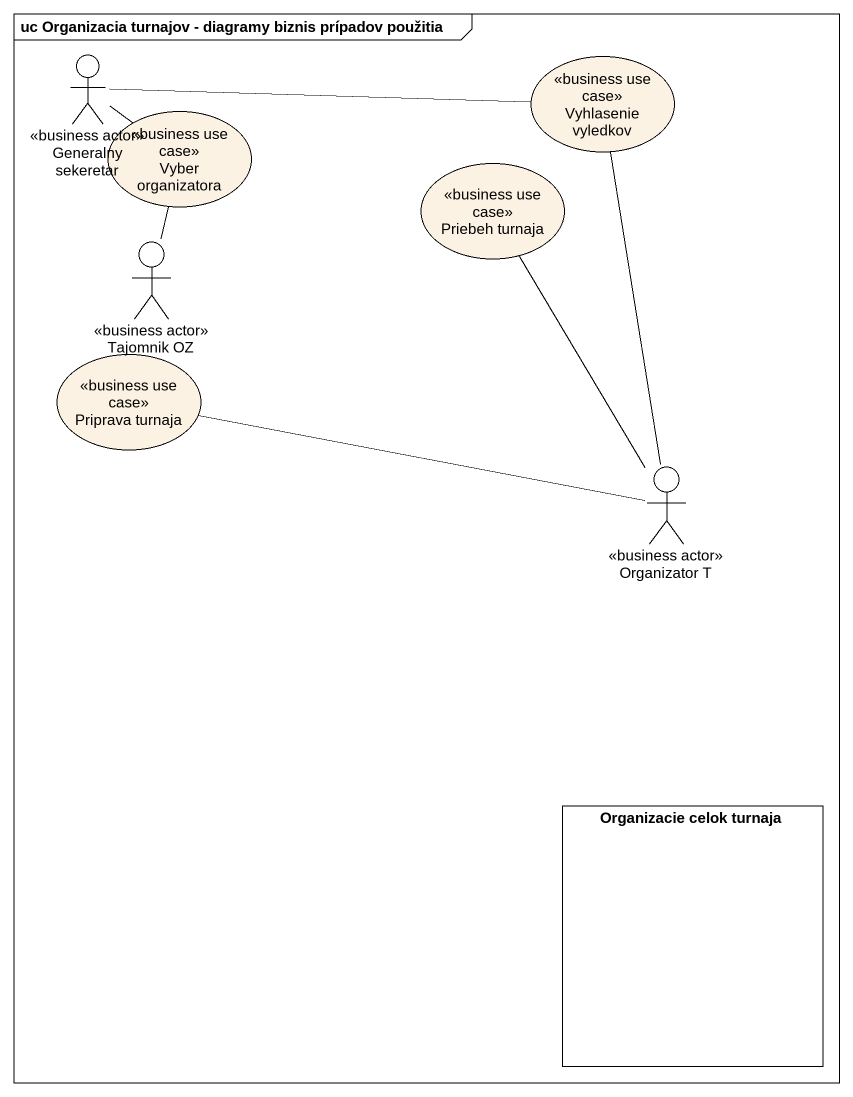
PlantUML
@startuml
mainframe uc Organizacia turnajov - diagramy biznis prípadov použitia
actor "Generalny sekeretar" as Generalny_sekeretar <<business actor>>
usecase "Vyhlasenie vyledkov" as Vyhlasenie_vyledkov <<business use case>>
usecase "Vyber organizatora" as Vyber_organizatora <<business use case>>
usecase "Priebeh turnaja" as Priebeh_turnaja <<business use case>>
actor "Tajomnik OZ" as Tajomnik_OZ <<business actor>>
usecase "Priprava turnaja" as Priprava_turnaja <<business use case>>
actor "Organizator T" as Organizator_T <<business actor>>
rectangle "Organizacie celok turnaja" as Organizacie_celok_turnaja
Generalny_sekeretar -right- Vyber_organizatora
Vyhlasenie_vyledkov -left- Generalny_sekeretar
Vyhlasenie_vyledkov -- Organizator_T
Priebeh_turnaja -- Organizator_T
Tajomnik_OZ -up- Vyber_organizatora
Priprava_turnaja -up- Tajomnik_OZ
Priprava_turnaja -right- Organizator_T
@enduml
